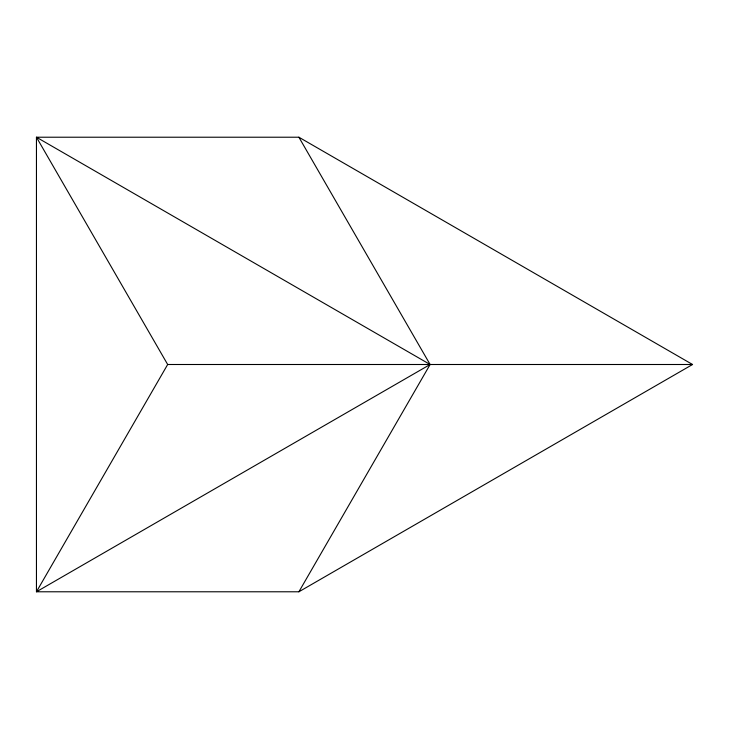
<?xml version="1.0" encoding="UTF-8"?>
<svg xmlns="http://www.w3.org/2000/svg" width="729" height="729" viewBox="0 0 729 729"><rect width="100%" height="100%" fill="white"/><g stroke="black" fill="none" stroke-linecap="round" stroke-linejoin="round"><path stroke-width="1.09" d="M298.89 591.784L430.11 364.5L36.45 137.216L167.67 364.5L36.45 591.784L298.89 591.784L692.55 364.5L298.89 137.216L36.45 137.216L36.45 591.784L430.11 364.5L298.89 137.216M167.67 364.5L692.55 364.5"/></g></svg>
